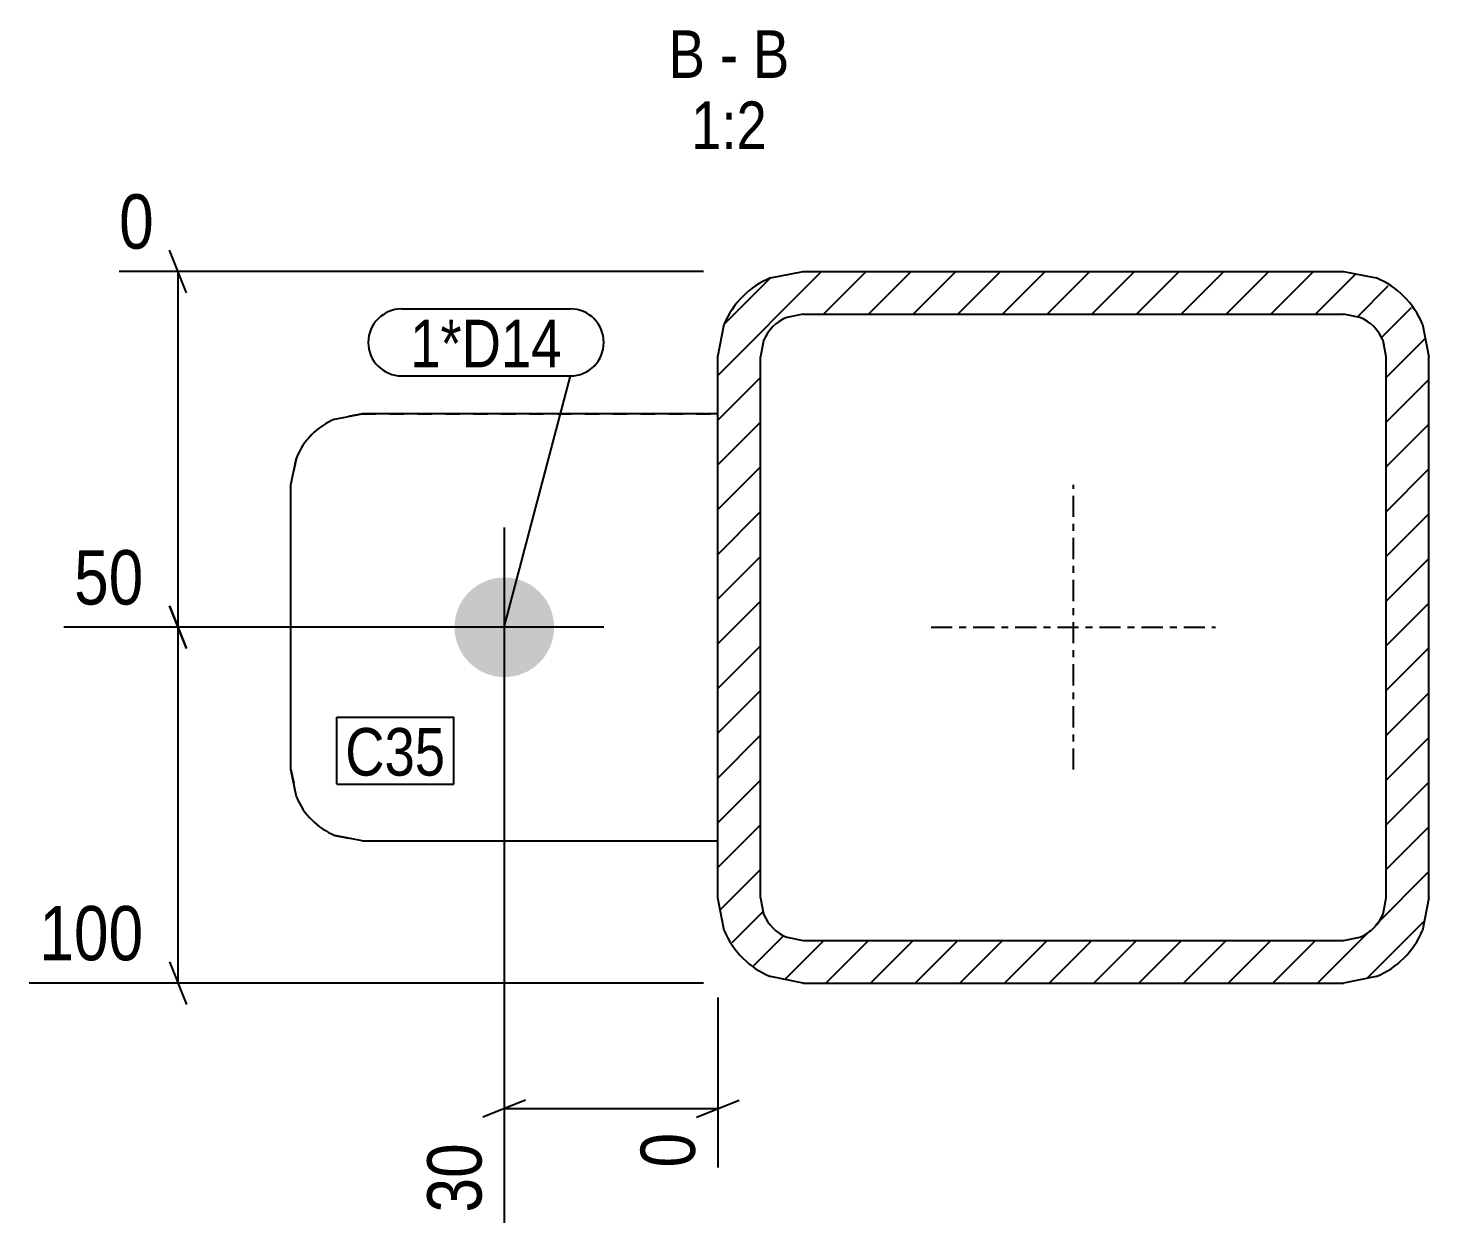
# Model space of a CAD drawing. Header units: millimetres. Extents: x 27 to 41002, y 3 to 1418.
# Drawn here: x 13113.5 to 13310.5, y 4.7 to 172.7 of the extents above; entities that cross this region are included whole.
import ezdxf

# ---------------------------------------------------------------- set-up
doc = ezdxf.new("R2010")
doc.units = ezdxf.units.MM
doc.linetypes.add('DXK_LINE_DOT2', pattern=[3.9198, 1.9599, -1.9599])
doc.linetypes.add('DXK_LINE_DOT3', pattern=[5.9187, 2.979, -0.9799, 0.9799, -0.9799])
for name, color, linetype in [('MÅLSÆTNING', 7, 'Continuous'), ('STÅL', 7, 'Continuous'), ('TEKST', 7, 'Continuous')]:
    doc.layers.add(name, color=color, linetype=linetype)
doc.styles.add('Arial Narrow', font='ARIALN.TTF', dxfattribs={"height": 0.2})

msp = doc.modelspace()

# ---------------------------------------------------------------- hatches: boundary and pattern name
at = {"layer": 'STÅL', "linetype": 'Continuous'}
h = msp.add_hatch(dxfattribs=at)
h.set_pattern_fill('', scale=1.4, style=0, pattern_type=0)
h.set_pattern_definition([(45, (13217.8894, 137.59), (-3.14309, 3.14309), [])])
h.paths.add_polyline_path([(13222.48, 138.5), (13217.89, 137.59), (13214, 134.99), (13211.4, 131.1), (13210.48, 126.5), (13210.48, 50.5), (13211.4, 45.91), (13214, 42.02), (13217.89, 39.42), (13222.48, 38.5), (13298.48, 38.5), (13303.07, 39.42), (13306.97, 42.02), (13309.57, 45.91), (13310.48, 50.5), (13310.48, 126.5), (13309.57, 131.1), (13306.97, 134.99), (13303.07, 137.59), (13298.48, 138.5)])
h.paths.add_polyline_path([(13300.78, 132.05), (13302.72, 130.75), (13304.02, 128.8), (13304.48, 126.5), (13304.48, 50.5), (13304.02, 48.21), (13302.72, 46.26), (13300.78, 44.96), (13298.48, 44.5), (13222.48, 44.5), (13220.19, 44.96), (13218.24, 46.26), (13216.94, 48.21), (13216.48, 50.5), (13216.48, 126.5), (13216.94, 128.8), (13218.24, 130.75), (13220.19, 132.05), (13222.48, 132.5), (13298.48, 132.5)])
msp.add_hatch(color=96, dxfattribs=at).paths.add_polyline_path([(13180.48, 81.5, -1), (13180.48, 95.5, -1)])

# ---------------------------------------------------------------- linework, layer by layer
at = {"layer": 'MÅLSÆTNING', "color": 7, "linetype": 'Continuous'}
for p, q in [((13135.8, 135.5), (13133.4, 141.5)), ((13208.48, 138.5), (13126.32, 138.5)), ((13134.6, 88.5), (13134.6, 138.5)), ((13133.4, 91.5), (13135.8, 85.5)), ((13135.8, 85.5), (13133.4, 91.5)), ((13178.48, 88.5), (13118.53, 88.5)), ((13178.48, 88.5), (13118.53, 88.5)), ((13134.6, 38.5), (13134.6, 88.5)), ((13180.48, 86.5), (13180.48, 4.8)), ((13133.4, 41.5), (13135.8, 35.5)), ((13208.48, 38.5), (13113.66, 38.5)), ((13210.48, 36.5), (13210.48, 12.59)), ((13183.48, 22.06), (13177.48, 19.66)), ((13207.48, 19.66), (13213.48, 22.06)), ((13180.48, 20.86), (13210.48, 20.86))]:
    msp.add_line(p, q, dxfattribs=at)
at = {"layer": 'STÅL', "color": 2, "linetype": 'Continuous'}
for p, q in [((13217.89, 137.59), (13222.48, 138.5)), ((13222.48, 138.5), (13298.48, 138.5)), ((13298.48, 138.5), (13303.07, 137.59)), ((13222.48, 132.5), (13220.19, 132.05)), ((13222.48, 132.5), (13298.48, 132.5)), ((13300.78, 132.05), (13298.48, 132.5)), ((13210.48, 126.5), (13211.4, 131.1)), ((13309.57, 131.1), (13310.48, 126.5)), ((13216.94, 128.8), (13216.48, 126.5)), ((13304.48, 126.5), (13304.02, 128.8)), ((13210.48, 50.5), (13210.48, 126.5)), ((13216.48, 50.5), (13216.48, 126.5)), ((13304.48, 50.5), (13304.48, 126.5)), ((13310.48, 50.5), (13310.48, 126.5)), ((13156.65, 117.74), (13160.48, 118.5)), ((13210.48, 118.5), (13160.48, 118.5)), ((13150.48, 108.5), (13151.24, 112.33)), ((13150.48, 68.5), (13150.48, 108.5)), ((13151.24, 64.68), (13150.48, 68.5)), ((13160.48, 58.5), (13156.65, 59.26)), ((13160.48, 58.5), (13210.48, 58.5)), ((13211.4, 45.91), (13210.48, 50.5)), ((13216.48, 50.5), (13216.94, 48.21)), ((13304.02, 48.21), (13304.48, 50.5)), ((13310.48, 50.5), (13309.57, 45.91)), ((13220.19, 44.96), (13222.48, 44.5)), ((13222.48, 44.5), (13298.48, 44.5)), ((13298.48, 44.5), (13300.78, 44.96)), ((13222.48, 38.5), (13217.89, 39.42)), ((13303.07, 39.42), (13298.48, 38.5)), ((13222.48, 38.5), (13298.48, 38.5))]:
    msp.add_line(p, q, dxfattribs=at)
at = {"layer": 'STÅL', "color": 7, "linetype": 'DXK_LINE_DOT2'}
for p, q in [((13160.48, 118.5), (13156.65, 117.74)), ((13160.48, 118.5), (13210.48, 118.5)), ((13210.48, 58.5), (13210.48, 118.5)), ((13151.24, 112.33), (13150.48, 108.5)), ((13150.48, 68.5), (13151.24, 64.68)), ((13156.65, 59.26), (13160.48, 58.5)), ((13160.48, 58.5), (13210.48, 58.5))]:
    msp.add_line(p, q, dxfattribs=at)
at = {"layer": 'STÅL', "color": 7, "linetype": 'DXK_LINE_DOT3'}
for p, q in [((13260.48, 68.5), (13260.48, 108.5)), ((13240.48, 88.5), (13280.48, 88.5))]:
    msp.add_line(p, q, dxfattribs=at)
at = {"layer": 'STÅL', "color": 96, "linetype": 'Continuous'}
for p, q in [((13180.48, 102.5), (13180.48, 74.5)), ((13194.48, 88.5), (13166.48, 88.5))]:
    msp.add_line(p, q, dxfattribs=at)
at = {"layer": 'STÅL', "color": 2, "linetype": 'Continuous'}
for centre, radius, start, end in [((13222.48, 126.5), 12, 112.5, 157.5), ((13298.48, 126.5), 12, 22.5, 67.5), ((13222.48, 126.5), 6, 112.5, 157.5), ((13298.48, 126.5), 6, 22.5, 67.5), ((13160.48, 108.5), 10, 112.5, 157.5), ((13160.48, 68.5), 10, 202.5, 247.5), ((13222.48, 50.5), 6, 202.5, 247.5), ((13298.48, 50.5), 6, 292.5, 337.5), ((13222.48, 50.5), 12, 202.5, 247.5), ((13298.48, 50.5), 12, 292.5, 337.5)]:
    msp.add_arc(centre, radius, start, end, dxfattribs=at)
at = {"layer": 'STÅL', "color": 7, "linetype": 'DXK_LINE_DOT2'}
for centre, start, end in [((13160.48, 108.5), 112.5, 157.5), ((13160.48, 68.5), 202.5, 247.5)]:
    msp.add_arc(centre, 10, start, end, dxfattribs=at)
at = {"layer": 'TEKST', "color": 7, "linetype": 'Continuous'}
for p, q in [((13166.05, 133.23), (13189.77, 133.23)), ((13166.05, 123.83), (13189.77, 123.83)), ((13180.48, 88.5), (13189.77, 123.83)), ((13156.91, 75.86), (13173.38, 75.86)), ((13156.91, 66.46), (13156.91, 75.86)), ((13173.38, 66.46), (13173.38, 75.86)), ((13156.91, 66.46), (13173.38, 66.46))]:
    msp.add_line(p, q, dxfattribs=at)
for centre, start, end in [((13166.05, 128.53), 90, 270), ((13189.77, 128.53), 270, 90)]:
    msp.add_arc(centre, 4.7, start, end, dxfattribs=at)

# ---------------------------------------------------------------- wipeouts: each hides what was drawn before it
at = {"color": 0, "linetype": 'Continuous'}
for points, layer in [([(13131.34, 90.1), (13131.34, 101.3), (13118.39, 101.3), (13118.39, 90.1)], 'MÅLSÆTNING'), ([(13131.34, 40.1), (13131.34, 51.3), (13113.51, 51.3), (13113.51, 40.1)], 'MÅLSÆTNING'), ([(13178.88, 17.61), (13167.68, 17.61), (13167.68, 4.66), (13178.88, 4.66)], 'MÅLSÆTNING'), ([(13208.69, 165.7), (13208.69, 172.7), (13203.58, 172.7), (13203.58, 165.7)], 'TEKST'), ([(13213.34, 165.7), (13213.34, 172.7), (13210.79, 172.7), (13210.79, 165.7)], 'TEKST'), ([(13220.56, 165.7), (13220.56, 172.7), (13215.44, 172.7), (13215.44, 165.7)], 'TEKST'), ([(13217.4, 155.7), (13217.4, 162.7), (13206.74, 162.7), (13206.74, 155.7)], 'TEKST')]:
    msp.add_wipeout(points, dxfattribs=at).dxf.layer = layer
at = {"color": 0}
for points in [[(13188.57, 125.03), (13188.57, 132.03), (13167.25, 132.03), (13167.25, 125.03)], [(13172.18, 67.66), (13172.18, 74.66), (13158.11, 74.66), (13158.11, 67.66)]]:
    msp.add_wipeout(points, dxfattribs=at).dxf.layer = 'TEKST'

# ---------------------------------------------------------------- next in the draw order: texts
at = {"layer": 'MÅLSÆTNING', "color": 3, "linetype": 'Continuous', "style": 'Arial Narrow'}
for s, p in [('50', (13119.99, 91.7)), ('100', (13115.11, 41.7))]:
    msp.add_text(s, height=7.635, dxfattribs=at).set_placement(p)
msp.add_text('30', height=7.635, rotation=90.0002, dxfattribs=at).set_placement((13177.28, 6.26))
at = {"layer": 'TEKST', "color": 3, "linetype": 'Continuous', "style": 'Arial Narrow'}
for s, height, p in [('B', 6.68, (13203.58, 165.7)), ('B', 6.68, (13215.44, 165.7)), ('-', 6.68, (13210.79, 165.7)), ('1:2', 6.681, (13206.74, 155.7))]:
    msp.add_text(s, height=height, dxfattribs=at).set_placement(p)

# ---------------------------------------------------------------- next in the draw order: wipeouts: each hides what was drawn before it
at = {"color": 0, "linetype": 'Continuous'}
for points in [[(13132.8, 140.1), (13132.8, 151.3), (13124.72, 151.3), (13124.72, 140.1)], [(13208.88, 19.06), (13197.68, 19.06), (13197.68, 10.99), (13208.88, 10.99)]]:
    msp.add_wipeout(points, dxfattribs=at).dxf.layer = 'MÅLSÆTNING'
at = {"color": 0}
for points in [[(13188.57, 125.03), (13188.57, 132.03), (13167.25, 132.03), (13167.25, 125.03)], [(13172.18, 67.66), (13172.18, 74.66), (13158.11, 74.66), (13158.11, 67.66)]]:
    msp.add_wipeout(points, dxfattribs=at).dxf.layer = 'TEKST'

# ---------------------------------------------------------------- next in the draw order: texts
at = {"layer": 'MÅLSÆTNING', "color": 3, "linetype": 'Continuous', "style": 'Arial Narrow'}
msp.add_text('0', height=7.64, dxfattribs=at).set_placement((13126.32, 141.7))
msp.add_text('0', height=7.64, rotation=90.0002, dxfattribs=at).set_placement((13207.28, 12.59))
at = {"layer": 'TEKST', "color": 3, "style": 'Arial Narrow'}
for s, p in [('1*D14', (13167.25, 125.03)), ('C35', (13158.11, 67.66))]:
    msp.add_text(s, height=6.681, dxfattribs=at).set_placement(p)

doc.saveas('drawing.dxf')
